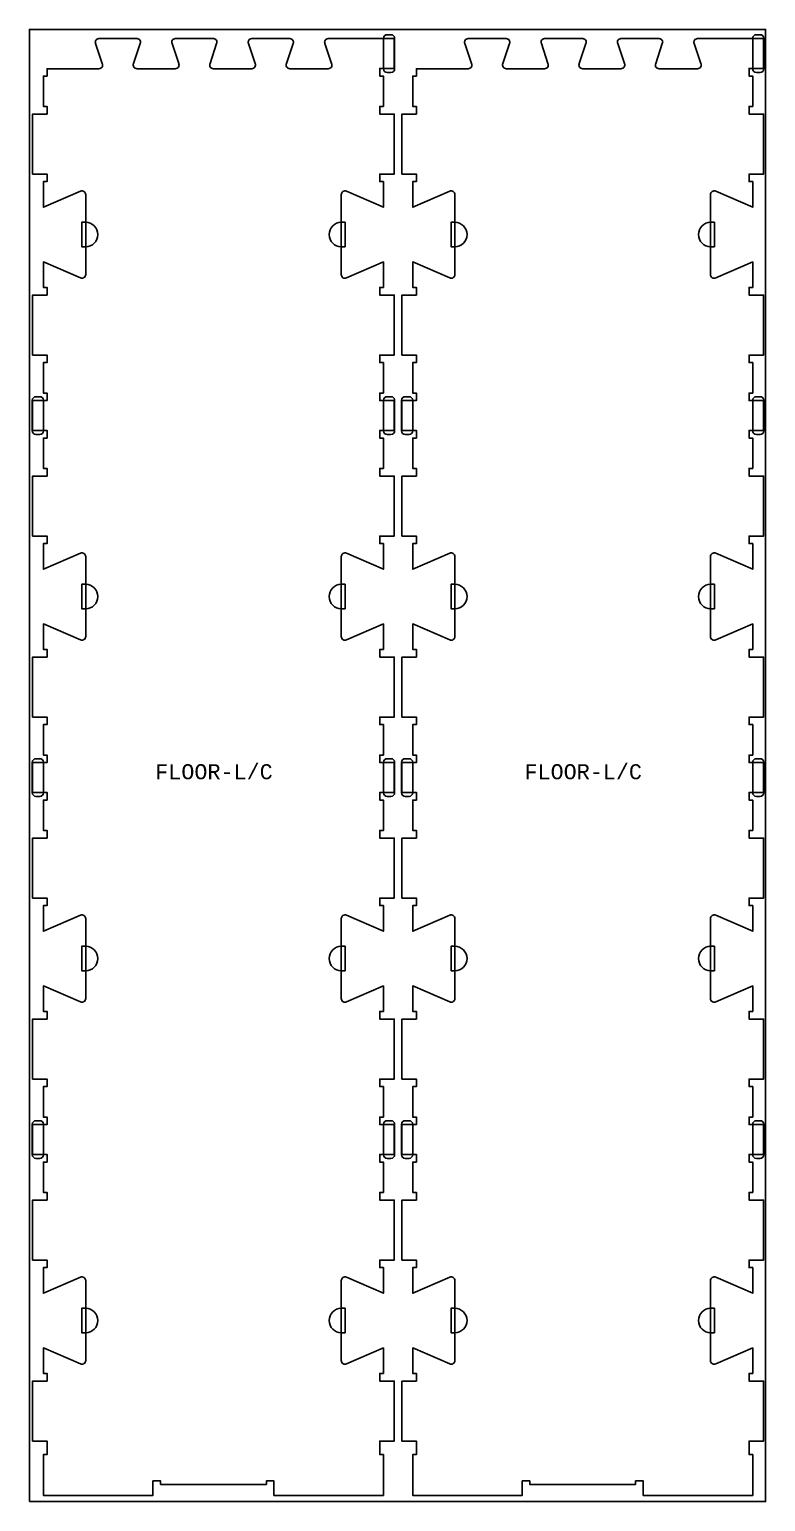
# Model space of a CAD drawing. Extents: x -30 to 12678, y 0 to 23683.
# Drawn here: x 1591 to 2811, y 1291 to 3731 of the extents above; entities that cross this region are included whole.
import ezdxf

# ---------------------------------------------------------------- set-up
doc = ezdxf.new("R2010")
doc.units = 0
for name, color, linetype in [('0_SHEET_SPRUCEPLY_2440X122', 1, 'CONTINUOUS'), ('1_ANYTOOL_1MMDEEP_LABELS_S', 2, 'CONTINUOUS'), ('4_ANYTOOL_CUTTHROUGH_OUTSI', 5, 'CONTINUOUS'), ('5_ANYTOOL_HALF_MILL_9MM_IN', 3, 'CONTINUOUS')]:
    doc.layers.add(name, color=color, linetype=linetype)
doc.styles.add('MONOTXT_REGULAR', font='')
doc.styles.get('MONOTXT_REGULAR').set_extended_font_data('Monotxt')

msp = doc.modelspace()

# ---------------------------------------------------------------- linework, layer by layer
at = {"layer": '0_SHEET_SPRUCEPLY_2440X122'}
msp.add_lwpolyline([(1591.5, 1290.9), (2811.5, 1290.9), (2811.5, 3730.9), (1591.5, 3730.9)], close=True, dxfattribs=at)
at = {"layer": '4_ANYTOOL_CUTTHROUGH_OUTSI'}
for points in [[(1676, 1519, 0.539734), (1684.7, 1524.7), (1684.7, 1657.1, 0.539734), (1676, 1662.8), (1614.7, 1636.3), (1614.7, 1678.7), (1620.7, 1678.7), (1620.7, 1691.2), (1596.7, 1691.2), (1596.7, 1790.7), (1620.7, 1790.7), (1620.7, 1803.2), (1614.7, 1803.2), (1614.7, 1853.7), (1620.7, 1853.7), (1620.7, 1866.2), (1596.7, 1866.2), (1596.7, 1915.7), (1620.7, 1915.7), (1620.7, 1928.2), (1614.7, 1928.2), (1614.7, 1978.7), (1620.7, 1978.7), (1620.7, 1991.2), (1596.7, 1991.2), (1596.7, 2090.7), (1620.7, 2090.7), (1620.7, 2103.2), (1614.7, 2103.2), (1614.7, 2145.5), (1676, 2119), (1676, 2119, 0.539734), (1684.7, 2124.7), (1684.7, 2257.1, 0.539734), (1676, 2262.8), (1614.7, 2236.3), (1614.7, 2278.7), (1620.7, 2278.7), (1620.7, 2291.2), (1596.7, 2291.2), (1596.7, 2390.7), (1620.7, 2390.7), (1620.7, 2403.2), (1614.7, 2403.2), (1614.7, 2453.7), (1620.7, 2453.7), (1620.7, 2466.2), (1596.7, 2466.2), (1596.7, 2515.7), (1620.7, 2515.7), (1620.7, 2528.2), (1614.7, 2528.2), (1614.7, 2578.7), (1620.7, 2578.7), (1620.7, 2591.2), (1596.7, 2591.2), (1596.7, 2690.7), (1620.7, 2690.7), (1620.7, 2703.2), (1614.7, 2703.2), (1614.7, 2745.5), (1676, 2719), (1676, 2719, 0.539734), (1684.7, 2724.7), (1684.7, 2857.1, 0.539734), (1676, 2862.8), (1614.7, 2836.3), (1614.7, 2878.7), (1620.7, 2878.7), (1620.7, 2891.2), (1596.7, 2891.2), (1596.7, 2990.7), (1620.7, 2990.7), (1620.7, 3003.2), (1614.7, 3003.2), (1614.7, 3053.7), (1620.7, 3053.7), (1620.7, 3066.2), (1596.7, 3066.2), (1596.7, 3115.7), (1620.7, 3115.7), (1620.7, 3128.2), (1614.7, 3128.2), (1614.7, 3178.7), (1620.7, 3178.7), (1620.7, 3191.2), (1596.7, 3191.2), (1596.7, 3290.7), (1620.7, 3290.7), (1620.7, 3303.2), (1614.7, 3303.2), (1614.7, 3345.5), (1676, 3319), (1676, 3319, 0.539734), (1684.7, 3324.7), (1684.7, 3457.1, 0.539734), (1676, 3462.8), (1614.7, 3436.3), (1614.7, 3478.7), (1620.7, 3478.7), (1620.7, 3491.2), (1596.7, 3491.2), (1596.7, 3590.7), (1620.7, 3590.7), (1620.7, 3603.2), (1614.7, 3603.2), (1614.7, 3653.7), (1620.7, 3653.7), (1620.7, 3665.7), (1706.5, 3665.7), (1706.5, 3665.7, 0.550446), (1712.1, 3674.6), (1701.2, 3707.4), (1701.2, 3707.4), (1701.2, 3707.4, -0.551268), (1706.4, 3715.7), (1769.8, 3715.7, -0.551268), (1775, 3707.4), (1775, 3707.4), (1764.1, 3674.6), (1764.1, 3674.6, 0.550446), (1769.8, 3665.7), (1833.2, 3665.7, 0.550446), (1838.8, 3674.6), (1828, 3707.4), (1827.9, 3707.4), (1827.9, 3707.4), (1827.9, 3707.4, -0.551268), (1833.1, 3715.7), (1896.5, 3715.7, -0.551268), (1901.7, 3707.4), (1901.7, 3707.4), (1890.8, 3674.6), (1890.8, 3674.6, 0.550446), (1896.5, 3665.7), (1959.9, 3665.7, 0.550446), (1965.5, 3674.6), (1954.6, 3707.4), (1954.6, 3707.4), (1954.6, 3707.4, -0.551268), (1959.8, 3715.7), (2023.2, 3715.7, -0.551268), (2028.4, 3707.4), (2028.4, 3707.4), (2017.5, 3674.6), (2017.5, 3674.6, 0.550446), (2023.2, 3665.7), (2086.6, 3665.7, 0.550446), (2092.2, 3674.6), (2081.3, 3707.4), (2081.3, 3707.4), (2081.3, 3707.4, -0.551268), (2086.5, 3715.7), (2196.2, 3715.7), (2196.2, 3666.2), (2172.2, 3666.2), (2172.2, 3653.7), (2178.2, 3653.7), (2178.2, 3603.2), (2172.2, 3603.2), (2172.2, 3590.7), (2196.2, 3590.7), (2196.2, 3491.2), (2172.2, 3491.2), (2172.2, 3478.7), (2178.2, 3478.7), (2178.2, 3436.3), (2117, 3462.8), (2117, 3462.8, 0.539734), (2108.2, 3457.1), (2108.2, 3324.7, 0.539734), (2117, 3319), (2178.2, 3345.5), (2178.2, 3303.2), (2172.2, 3303.2), (2172.2, 3290.7), (2196.2, 3290.7), (2196.2, 3191.2), (2172.2, 3191.2), (2172.2, 3178.7), (2178.2, 3178.7), (2178.2, 3128.2), (2172.2, 3128.2), (2172.2, 3115.7), (2196.2, 3115.7), (2196.2, 3066.2), (2172.2, 3066.2), (2172.2, 3053.7), (2178.2, 3053.7), (2178.2, 3003.2), (2172.2, 3003.2), (2172.2, 2990.7), (2196.2, 2990.7), (2196.2, 2891.2), (2172.2, 2891.2), (2172.2, 2878.7), (2178.2, 2878.7), (2178.2, 2836.3), (2117, 2862.8), (2117, 2862.8, 0.539734), (2108.2, 2857.1), (2108.2, 2724.7, 0.539734), (2117, 2719), (2178.2, 2745.5), (2178.2, 2703.2), (2172.2, 2703.2), (2172.2, 2690.7), (2196.2, 2690.7), (2196.2, 2591.2), (2172.2, 2591.2), (2172.2, 2578.7), (2178.2, 2578.7), (2178.2, 2528.2), (2172.2, 2528.2), (2172.2, 2515.7), (2196.2, 2515.7), (2196.2, 2466.2), (2172.2, 2466.2), (2172.2, 2453.7), (2178.2, 2453.7), (2178.2, 2403.2), (2172.2, 2403.2), (2172.2, 2390.7), (2196.2, 2390.7), (2196.2, 2291.2), (2172.2, 2291.2), (2172.2, 2278.7), (2178.2, 2278.7), (2178.2, 2236.3), (2117, 2262.8), (2117, 2262.8, 0.539734), (2108.2, 2257.1), (2108.2, 2124.7, 0.539734), (2117, 2119), (2178.2, 2145.5), (2178.2, 2103.2), (2172.2, 2103.2), (2172.2, 2090.7), (2196.2, 2090.7), (2196.2, 1991.2), (2172.2, 1991.2), (2172.2, 1978.7), (2178.2, 1978.7), (2178.2, 1928.2), (2172.2, 1928.2), (2172.2, 1915.7), (2196.2, 1915.7), (2196.2, 1866.2), (2172.2, 1866.2), (2172.2, 1853.7), (2178.2, 1853.7), (2178.2, 1803.2), (2172.2, 1803.2), (2172.2, 1790.7), (2196.2, 1790.7), (2196.2, 1691.2), (2172.2, 1691.2), (2172.2, 1678.7), (2178.2, 1678.7), (2178.2, 1636.3), (2117, 1662.8), (2117, 1662.8, 0.539734), (2108.2, 1657.1), (2108.2, 1524.7, 0.539734), (2117, 1519), (2178.2, 1545.5), (2178.2, 1503.2), (2172.2, 1503.2), (2172.2, 1490.7), (2196.2, 1490.7), (2196.2, 1391.2), (2172.2, 1391.2), (2172.2, 1368.7), (2178.2, 1368.7), (2178.2, 1301.2), (1996.7, 1301.2), (1996.7, 1325.2), (1984.2, 1325.2), (1984.2, 1319.2), (1808.7, 1319.2), (1808.7, 1325.2), (1796.2, 1325.2), (1796.2, 1301.2), (1614.7, 1301.2), (1614.7, 1368.7), (1620.7, 1368.7), (1620.7, 1391.2), (1596.7, 1391.2), (1596.7, 1490.7), (1620.7, 1490.7), (1620.7, 1503.2), (1614.7, 1503.2), (1614.7, 1545.5), (1676, 1519)], [(2288, 1519, 0.539734), (2296.7, 1524.7), (2296.7, 1657.1, 0.539734), (2288, 1662.8), (2226.7, 1636.3), (2226.7, 1678.7), (2232.7, 1678.7), (2232.7, 1691.2), (2208.7, 1691.2), (2208.7, 1790.7), (2232.7, 1790.7), (2232.7, 1803.2), (2226.7, 1803.2), (2226.7, 1853.7), (2232.7, 1853.7), (2232.7, 1866.2), (2208.7, 1866.2), (2208.7, 1915.7), (2232.7, 1915.7), (2232.7, 1928.2), (2226.7, 1928.2), (2226.7, 1978.7), (2232.7, 1978.7), (2232.7, 1991.2), (2208.7, 1991.2), (2208.7, 2090.7), (2232.7, 2090.7), (2232.7, 2103.2), (2226.7, 2103.2), (2226.7, 2145.5), (2288, 2119), (2288, 2119, 0.539734), (2296.7, 2124.7), (2296.7, 2257.1, 0.539734), (2288, 2262.8), (2226.7, 2236.3), (2226.7, 2278.7), (2232.7, 2278.7), (2232.7, 2291.2), (2208.7, 2291.2), (2208.7, 2390.7), (2232.7, 2390.7), (2232.7, 2403.2), (2226.7, 2403.2), (2226.7, 2453.7), (2232.7, 2453.7), (2232.7, 2466.2), (2208.7, 2466.2), (2208.7, 2515.7), (2232.7, 2515.7), (2232.7, 2528.2), (2226.7, 2528.2), (2226.7, 2578.7), (2232.7, 2578.7), (2232.7, 2591.2), (2208.7, 2591.2), (2208.7, 2690.7), (2232.7, 2690.7), (2232.7, 2703.2), (2226.7, 2703.2), (2226.7, 2745.5), (2288, 2719), (2288, 2719, 0.539734), (2296.7, 2724.7), (2296.7, 2857.1, 0.539734), (2288, 2862.8), (2226.7, 2836.3), (2226.7, 2878.7), (2232.7, 2878.7), (2232.7, 2891.2), (2208.7, 2891.2), (2208.7, 2990.7), (2232.7, 2990.7), (2232.7, 3003.2), (2226.7, 3003.2), (2226.7, 3053.7), (2232.7, 3053.7), (2232.7, 3066.2), (2208.7, 3066.2), (2208.7, 3115.7), (2232.7, 3115.7), (2232.7, 3128.2), (2226.7, 3128.2), (2226.7, 3178.7), (2232.7, 3178.7), (2232.7, 3191.2), (2208.7, 3191.2), (2208.7, 3290.7), (2232.7, 3290.7), (2232.7, 3303.2), (2226.7, 3303.2), (2226.7, 3345.5), (2288, 3319), (2288, 3319, 0.539734), (2296.7, 3324.7), (2296.7, 3457.1, 0.539734), (2288, 3462.8), (2226.7, 3436.3), (2226.7, 3478.7), (2232.7, 3478.7), (2232.7, 3491.2), (2208.7, 3491.2), (2208.7, 3590.7), (2232.7, 3590.7), (2232.7, 3603.2), (2226.7, 3603.2), (2226.7, 3653.7), (2232.7, 3653.7), (2232.7, 3665.7), (2318.5, 3665.7), (2318.5, 3665.7, 0.550446), (2324.1, 3674.6), (2313.2, 3707.4), (2313.2, 3707.4), (2313.2, 3707.4, -0.551268), (2318.4, 3715.7), (2381.8, 3715.7, -0.551268), (2387, 3707.4), (2387, 3707.4), (2376.1, 3674.6), (2376.1, 3674.6, 0.550446), (2381.8, 3665.7), (2445.2, 3665.7, 0.550446), (2450.8, 3674.6), (2439.9, 3707.4), (2439.9, 3707.4), (2439.9, 3707.4, -0.551268), (2445.1, 3715.7), (2508.5, 3715.7, -0.551268), (2513.7, 3707.4), (2513.7, 3707.4), (2502.8, 3674.6), (2502.8, 3674.6, 0.550446), (2508.5, 3665.7), (2571.9, 3665.7, 0.550446), (2577.5, 3674.6), (2566.6, 3707.4), (2566.6, 3707.4), (2566.6, 3707.4, -0.551268), (2571.8, 3715.7), (2635.2, 3715.7, -0.551268), (2640.4, 3707.4), (2640.4, 3707.4), (2629.5, 3674.6), (2629.5, 3674.6, 0.550446), (2635.2, 3665.7), (2698.6, 3665.7, 0.550446), (2704.2, 3674.6), (2693.3, 3707.4), (2693.3, 3707.4), (2693.3, 3707.4, -0.551268), (2698.5, 3715.7), (2808.2, 3715.7), (2808.2, 3666.2), (2784.2, 3666.2), (2784.2, 3653.7), (2790.2, 3653.7), (2790.2, 3603.2), (2784.2, 3603.2), (2784.2, 3590.7), (2808.2, 3590.7), (2808.2, 3491.2), (2784.2, 3491.2), (2784.2, 3478.7), (2790.2, 3478.7), (2790.2, 3436.3), (2729, 3462.8), (2729, 3462.8, 0.539734), (2720.2, 3457.1), (2720.2, 3324.7, 0.539734), (2729, 3319), (2790.2, 3345.5), (2790.2, 3303.2), (2784.2, 3303.2), (2784.2, 3290.7), (2808.2, 3290.7), (2808.2, 3191.2), (2784.2, 3191.2), (2784.2, 3178.7), (2790.2, 3178.7), (2790.2, 3128.2), (2784.2, 3128.2), (2784.2, 3115.7), (2808.2, 3115.7), (2808.2, 3066.2), (2784.2, 3066.2), (2784.2, 3053.7), (2790.2, 3053.7), (2790.2, 3003.2), (2784.2, 3003.2), (2784.2, 2990.7), (2808.2, 2990.7), (2808.2, 2891.2), (2784.2, 2891.2), (2784.2, 2878.7), (2790.2, 2878.7), (2790.2, 2836.3), (2729, 2862.8), (2729, 2862.8, 0.539734), (2720.2, 2857.1), (2720.2, 2724.7, 0.539734), (2729, 2719), (2790.2, 2745.5), (2790.2, 2703.2), (2784.2, 2703.2), (2784.2, 2690.7), (2808.2, 2690.7), (2808.2, 2591.2), (2784.2, 2591.2), (2784.2, 2578.7), (2790.2, 2578.7), (2790.2, 2528.2), (2784.2, 2528.2), (2784.2, 2515.7), (2808.2, 2515.7), (2808.2, 2466.2), (2784.2, 2466.2), (2784.2, 2453.7), (2790.2, 2453.7), (2790.2, 2403.2), (2784.2, 2403.2), (2784.2, 2390.7), (2808.2, 2390.7), (2808.2, 2291.2), (2784.2, 2291.2), (2784.2, 2278.7), (2790.2, 2278.7), (2790.2, 2236.3), (2729, 2262.8), (2729, 2262.8, 0.539734), (2720.2, 2257.1), (2720.2, 2124.7, 0.539734), (2729, 2119), (2790.2, 2145.5), (2790.2, 2103.2), (2784.2, 2103.2), (2784.2, 2090.7), (2808.2, 2090.7), (2808.2, 1991.2), (2784.2, 1991.2), (2784.2, 1978.7), (2790.2, 1978.7), (2790.2, 1928.2), (2784.2, 1928.2), (2784.2, 1915.7), (2808.2, 1915.7), (2808.2, 1866.2), (2784.2, 1866.2), (2784.2, 1853.7), (2790.2, 1853.7), (2790.2, 1803.2), (2784.2, 1803.2), (2784.2, 1790.7), (2808.2, 1790.7), (2808.2, 1691.2), (2784.2, 1691.2), (2784.2, 1678.7), (2790.2, 1678.7), (2790.2, 1636.3), (2729, 1662.8), (2729, 1662.8, 0.539734), (2720.2, 1657.1), (2720.2, 1524.7, 0.539734), (2729, 1519), (2790.2, 1545.5), (2790.2, 1503.2), (2784.2, 1503.2), (2784.2, 1490.7), (2808.2, 1490.7), (2808.2, 1391.2), (2784.2, 1391.2), (2784.2, 1368.7), (2790.2, 1368.7), (2790.2, 1301.2), (2608.7, 1301.2), (2608.7, 1325.2), (2596.2, 1325.2), (2596.2, 1319.2), (2420.7, 1319.2), (2420.7, 1325.2), (2408.2, 1325.2), (2408.2, 1301.2), (2226.7, 1301.2), (2226.7, 1368.7), (2232.7, 1368.7), (2232.7, 1391.2), (2208.7, 1391.2), (2208.7, 1490.7), (2232.7, 1490.7), (2232.7, 1503.2), (2226.7, 1503.2), (2226.7, 1545.5), (2288, 1519)]]:
    msp.add_lwpolyline(points, format="xyb", close=True, dxfattribs=at)
at = {"layer": '5_ANYTOOL_HALF_MILL_9MM_IN'}
for points in [[(2196.7, 3665.7, -0.414214), (2190.7, 3659.7), (2184.2, 3659.7, -0.414214), (2178.2, 3665.7), (2178.2, 3716.2, -0.414214), (2184.2, 3722.2), (2190.7, 3722.2, -0.414214), (2196.7, 3716.2)], [(2808.7, 3665.7, -0.414214), (2802.7, 3659.7), (2796.2, 3659.7, -0.414214), (2790.2, 3665.7), (2790.2, 3716.2, -0.414214), (2796.2, 3722.2), (2802.7, 3722.2, -0.414214), (2808.7, 3716.2)], [(1684.5, 3370.7, 1), (1684.5, 3411.2), (1678.2, 3411.2), (1678.2, 3370.7)], [(2108.5, 3370.7, -1), (2108.5, 3411.2), (2114.7, 3411.2), (2114.7, 3370.7)], [(2296.5, 3370.7, 1), (2296.5, 3411.2), (2290.2, 3411.2), (2290.2, 3370.7)], [(2720.5, 3370.7, -1), (2720.5, 3411.2), (2726.7, 3411.2), (2726.7, 3370.7)], [(1596.2, 3065.7, 0.414214), (1602.2, 3059.7), (1608.7, 3059.7, 0.414214), (1614.7, 3065.7), (1614.7, 3116.2, 0.414214), (1608.7, 3122.2), (1602.2, 3122.2, 0.414214), (1596.2, 3116.2)], [(2196.7, 3065.7, -0.414214), (2190.7, 3059.7), (2184.2, 3059.7, -0.414214), (2178.2, 3065.7), (2178.2, 3116.2, -0.414214), (2184.2, 3122.2), (2190.7, 3122.2, -0.414214), (2196.7, 3116.2)], [(2208.2, 3065.7, 0.414214), (2214.2, 3059.7), (2220.7, 3059.7, 0.414214), (2226.7, 3065.7), (2226.7, 3116.2, 0.414214), (2220.7, 3122.2), (2214.2, 3122.2, 0.414214), (2208.2, 3116.2)], [(2808.7, 3065.7, -0.414214), (2802.7, 3059.7), (2796.2, 3059.7, -0.414214), (2790.2, 3065.7), (2790.2, 3116.2, -0.414214), (2796.2, 3122.2), (2802.7, 3122.2, -0.414214), (2808.7, 3116.2)], [(1684.5, 2770.7, 1), (1684.5, 2811.2), (1678.2, 2811.2), (1678.2, 2770.7)], [(2108.5, 2770.7, -1), (2108.5, 2811.2), (2114.7, 2811.2), (2114.7, 2770.7)], [(2296.5, 2770.7, 1), (2296.5, 2811.2), (2290.2, 2811.2), (2290.2, 2770.7)], [(2720.5, 2770.7, -1), (2720.5, 2811.2), (2726.7, 2811.2), (2726.7, 2770.7)], [(1596.2, 2465.7, 0.414214), (1602.2, 2459.7), (1608.7, 2459.7, 0.414214), (1614.7, 2465.7), (1614.7, 2516.2, 0.414214), (1608.7, 2522.2), (1602.2, 2522.2, 0.414214), (1596.2, 2516.2)], [(2196.7, 2465.7, -0.414214), (2190.7, 2459.7), (2184.2, 2459.7, -0.414214), (2178.2, 2465.7), (2178.2, 2516.2, -0.414214), (2184.2, 2522.2), (2190.7, 2522.2, -0.414214), (2196.7, 2516.2)], [(2208.2, 2465.7, 0.414214), (2214.2, 2459.7), (2220.7, 2459.7, 0.414214), (2226.7, 2465.7), (2226.7, 2516.2, 0.414214), (2220.7, 2522.2), (2214.2, 2522.2, 0.414214), (2208.2, 2516.2)], [(2808.7, 2465.7, -0.414214), (2802.7, 2459.7), (2796.2, 2459.7, -0.414214), (2790.2, 2465.7), (2790.2, 2516.2, -0.414214), (2796.2, 2522.2), (2802.7, 2522.2, -0.414214), (2808.7, 2516.2)], [(1684.5, 2170.7, 1), (1684.5, 2211.2), (1678.2, 2211.2), (1678.2, 2170.7)], [(2108.5, 2170.7, -1), (2108.5, 2211.2), (2114.7, 2211.2), (2114.7, 2170.7)], [(2296.5, 2170.7, 1), (2296.5, 2211.2), (2290.2, 2211.2), (2290.2, 2170.7)], [(2720.5, 2170.7, -1), (2720.5, 2211.2), (2726.7, 2211.2), (2726.7, 2170.7)], [(1596.2, 1865.7, 0.414214), (1602.2, 1859.7), (1608.7, 1859.7, 0.414214), (1614.7, 1865.7), (1614.7, 1916.2, 0.414214), (1608.7, 1922.2), (1602.2, 1922.2, 0.414214), (1596.2, 1916.2)], [(2196.7, 1865.7, -0.414214), (2190.7, 1859.7), (2184.2, 1859.7, -0.414214), (2178.2, 1865.7), (2178.2, 1916.2, -0.414214), (2184.2, 1922.2), (2190.7, 1922.2, -0.414214), (2196.7, 1916.2)], [(2208.2, 1865.7, 0.414214), (2214.2, 1859.7), (2220.7, 1859.7, 0.414214), (2226.7, 1865.7), (2226.7, 1916.2, 0.414214), (2220.7, 1922.2), (2214.2, 1922.2, 0.414214), (2208.2, 1916.2)], [(2808.7, 1865.7, -0.414214), (2802.7, 1859.7), (2796.2, 1859.7, -0.414214), (2790.2, 1865.7), (2790.2, 1916.2, -0.414214), (2796.2, 1922.2), (2802.7, 1922.2, -0.414214), (2808.7, 1916.2)], [(1684.5, 1570.7, 1), (1684.5, 1611.2), (1678.2, 1611.2), (1678.2, 1570.7)], [(2108.5, 1570.7, -1), (2108.5, 1611.2), (2114.7, 1611.2), (2114.7, 1570.7)], [(2296.5, 1570.7, 1), (2296.5, 1611.2), (2290.2, 1611.2), (2290.2, 1570.7)], [(2720.5, 1570.7, -1), (2720.5, 1611.2), (2726.7, 1611.2), (2726.7, 1570.7)]]:
    msp.add_lwpolyline(points, format="xyb", close=True, dxfattribs=at)

# ---------------------------------------------------------------- texts
at = {"layer": '1_ANYTOOL_1MMDEEP_LABELS_S', "char_height": 25, "width": 486.486, "attachment_point": 5, "style": 'MONOTXT_REGULAR'}
for insert in [(1897.3, 2500.4), (2509.3, 2500.4)]:
    msp.add_mtext('FLOOR-L/C', dxfattribs=dict(at, insert=insert))

doc.saveas('drawing.dxf')
